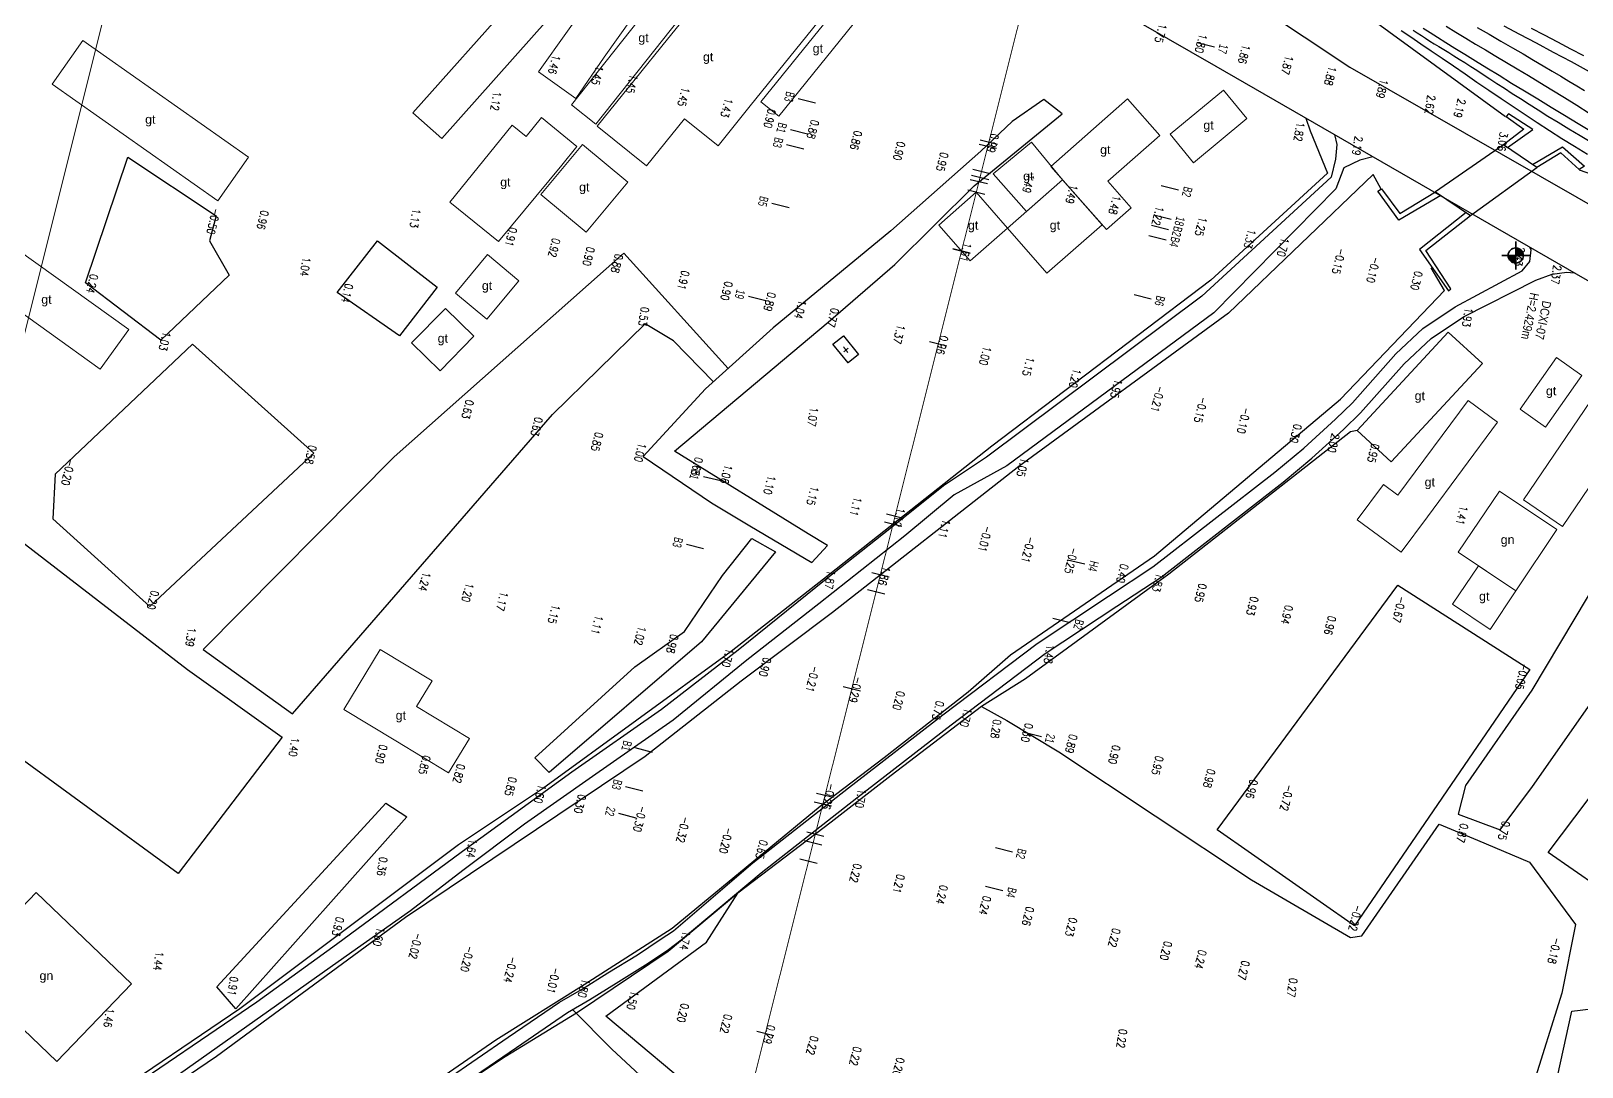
# Model space of a CAD drawing. Header units: metres. Extents: x 583412 to 583840, y 1186334 to 1187497.
# Drawn here: x 583499.8 to 583674.3, y 1186736.7 to 1186853.2 of the extents above; entities that cross this region are included whole.
import ezdxf
from ezdxf.enums import TextEntityAlignment as Align

# ---------------------------------------------------------------- set-up
doc = ezdxf.new("R2010")
doc.units = ezdxf.units.M
doc.header["$MEASUREMENT"] = 0
doc.linetypes.add('DASHDOT2', pattern=[0.5, 0.25, -0.125, 0, -0.125])
doc.layers.get('0').update_dxf_attribs({"lineweight": 35})
doc.layers.get('Defpoints').update_dxf_attribs({"color": 9, "lineweight": 0})
for name, color, linetype in [('$For$Printing$', 7, 'Continuous'), ('cao do binh do', 4, 'Continuous'), ('CAO DO DC', 2, 'Continuous'), ('CaoDoTN', 2, 'Continuous'), ('Docao', 22, 'Continuous'), ('ENTCOC', 6, 'Continuous'), ('KS.leduongdat', 36, 'Continuous'), ('KS.leduongnhua', 4, 'Continuous'), ('KS.raoxay', 2, 'TUONG-KHKS'), ('KS_muong ao', 4, 'TALUYPHAI-KHKS'), ('nhip cau', 180, 'Continuous'), ('TENCOCTUYEN', 1, 'Continuous'), ('TENMOC', 4, 'Continuous'), ('TEXT NHA', 5, 'Continuous'), ('TimtuyenKS', 7, 'Continuous'), ('TimtuyenTK', 7, 'Continuous'), ('XOOOOAOAOA', 2, 'Continuous')]:
    doc.layers.add(name, color=color, linetype=linetype)
doc.layers.add('1.KS.NHA', color=225, linetype='Continuous', lineweight=13)
doc.styles.add('ChuSo', font='vnsimple.shx')
doc.styles.add('dc', font='VHELVCN.TTF')
doc.styles.add('KT3', font='VHARIALN.TTF', dxfattribs={"width": 0.8, "height": 1.5})
doc.styles.get("Standard").update_dxf_attribs({"font": 'arial.ttf'})
doc.linetypes.add('TALUYPHAI-KHKS', pattern='A,5,[130,ltypeshp,S=5,R=0,X=0,Y=-5],10,[130,ltypeshp,S=5,R=0,X=0,Y=-5],10,[130,ltypeshp,S=10,R=0,X=0,Y=-10],5', length=30)
doc.linetypes.add('TALUYTRAI-KHKS', pattern='A,5,[130,ltypeshp,S=5,R=0,X=0,Y=5],10,[130,ltypeshp,S=5,R=0,X=0,Y=5],10,[130,ltypeshp,S=10,R=0,X=0,Y=10],5', length=30)
doc.linetypes.add('TUONG-KHKS', pattern='A,0.25,-0.1,[132,ltypeshp,S=0.1,R=0,X=-0.1,Y=0],-0.1,1', length=1.45)

# ---------------------------------------------------------------- blocks, each defined once
blk = doc.blocks.new('DCII')
h = blk.add_hatch(color=5)
h.paths.add_polyline_path([(286.78, 138.1), (286.78, 136.5, -0.414214), (286.88, 136.4), (288.48, 136.4, 0.414214)])
h.paths.add_polyline_path([(286.88, 136.4, 0.414214), (286.78, 136.5), (286.78, 136.4)], flags=17)
h.paths.add_polyline_path([(286.78, 136.4), (286.68, 136.4, 0.414214), (286.78, 136.3)])
h.paths.add_polyline_path([(286.68, 136.4), (285.08, 136.4, 0.414214), (286.78, 134.7), (286.78, 136.3, -0.414214)])
at = {"color": 5}
for points in [[(289.92, 136.4), (283.64, 136.4)], [(286.78, 139.54), (286.78, 133.26)]]:
    blk.add_lwpolyline(points, dxfattribs=at)
blk.add_circle((286.78, 136.4), 1.7, dxfattribs=at)
at = {"color": 6}
blk.add_circle((286.78, 136.4), 0.1, dxfattribs=at)

msp = doc.modelspace()

# ---------------------------------------------------------------- linework, layer by layer
at = {"layer": '$For$Printing$', "color": 252}
for p, q in [((583653.94, 1186853.3), (583655, 1186852.59)), ((583655, 1186852.59), (583656.12, 1186851.82)), ((583656.39, 1186853.57), (583657.17, 1186853.07)), ((583657.17, 1186853.07), (583658.01, 1186852.54)), ((583662.48, 1186853.65), (583663.82, 1186852.88)), ((583663.82, 1186852.88), (583665.15, 1186852.11)), ((583668.56, 1186853.58), (583670.02, 1186852.81)), ((583670.02, 1186852.81), (583671.5, 1186852.03)), ((583656.12, 1186851.82), (583657.3, 1186851.02)), ((583657.3, 1186851.02), (583658.54, 1186850.18)), ((583658.01, 1186852.54), (583658.94, 1186851.96)), ((583658.94, 1186851.96), (583659.95, 1186851.32)), ((583659.95, 1186851.32), (583661.07, 1186850.63)), ((583665.15, 1186852.11), (583666.43, 1186851.37)), ((583666.43, 1186851.37), (583667.65, 1186850.66)), ((583671.5, 1186852.03), (583672.97, 1186851.25)), ((583672.97, 1186851.25), (583674.42, 1186850.48)), ((583658.54, 1186850.18), (583659.81, 1186849.31)), ((583659.81, 1186849.31), (583661.12, 1186848.41)), ((583661.07, 1186850.63), (583662.28, 1186849.88)), ((583662.28, 1186849.88), (583663.57, 1186849.09)), ((583663.57, 1186849.09), (583664.93, 1186848.26)), ((583667.65, 1186850.66), (583668.81, 1186849.98)), ((583668.81, 1186849.98), (583669.89, 1186849.34)), ((583669.89, 1186849.34), (583670.91, 1186848.74)), ((583661.12, 1186848.41), (583662.45, 1186847.5)), ((583662.45, 1186847.5), (583663.8, 1186846.58)), ((583664.93, 1186848.26), (583666.34, 1186847.39)), ((583666.34, 1186847.39), (583667.8, 1186846.51)), ((583670.91, 1186848.74), (583671.87, 1186848.16)), ((583671.87, 1186848.16), (583672.79, 1186847.6)), ((583672.79, 1186847.6), (583673.68, 1186847.06)), ((583663.8, 1186846.58), (583665.16, 1186845.66)), ((583665.16, 1186845.66), (583666.52, 1186844.75)), ((583667.8, 1186846.51), (583669.28, 1186845.6)), ((583673.68, 1186847.06), (583674.54, 1186846.54)), ((583666.52, 1186844.75), (583667.88, 1186843.84)), ((583669.28, 1186845.6), (583670.79, 1186844.68)), ((583670.79, 1186844.68), (583672.31, 1186843.76)), ((583667.88, 1186843.84), (583669.23, 1186842.94)), ((583669.23, 1186842.94), (583670.6, 1186842.05)), ((583672.31, 1186843.76), (583673.82, 1186842.84)), ((583673.82, 1186842.84), (583675.33, 1186841.93)), ((583670.6, 1186842.05), (583671.99, 1186841.16)), ((583671.99, 1186841.16), (583673.41, 1186840.27)), ((583673.41, 1186840.27), (583674.87, 1186839.38))]:
    msp.add_line(p, q, dxfattribs=at)
at = {"layer": '$For$Printing$', "color": 40}
for p, q in [((583655.29, 1186853.34), (583655.74, 1186853.03)), ((583655.74, 1186853.03), (583656.2, 1186852.73)), ((583656.2, 1186852.73), (583656.67, 1186852.43)), ((583659, 1186853.78), (583660.09, 1186853.11)), ((583660.09, 1186853.11), (583661.19, 1186852.44)), ((583667.28, 1186852.85), (583665.51, 1186853.79)), ((583669.13, 1186851.87), (583667.28, 1186852.85)), ((583656.67, 1186852.43), (583657.15, 1186852.12)), ((583657.15, 1186852.12), (583657.65, 1186851.81)), ((583657.65, 1186851.81), (583658.17, 1186851.5)), ((583658.17, 1186851.5), (583658.71, 1186851.17)), ((583658.71, 1186851.17), (583659.27, 1186850.82)), ((583661.19, 1186852.44), (583662.3, 1186851.78)), ((583662.3, 1186851.78), (583663.42, 1186851.11)), ((583663.42, 1186851.11), (583664.58, 1186850.42)), ((583671.07, 1186850.84), (583669.13, 1186851.87)), ((583673.07, 1186849.77), (583671.07, 1186850.84)), ((583659.27, 1186850.82), (583659.86, 1186850.47)), ((583659.86, 1186850.47), (583660.46, 1186850.09)), ((583660.46, 1186850.09), (583661.09, 1186849.69)), ((583661.09, 1186849.69), (583661.75, 1186849.27)), ((583661.75, 1186849.27), (583662.43, 1186848.83)), ((583664.58, 1186850.42), (583665.76, 1186849.72)), ((583665.76, 1186849.72), (583666.98, 1186849)), ((583675.11, 1186848.66), (583673.07, 1186849.77)), ((583662.43, 1186848.83), (583663.15, 1186848.36)), ((583663.15, 1186848.36), (583663.9, 1186847.87)), ((583663.9, 1186847.87), (583664.69, 1186847.35)), ((583664.69, 1186847.35), (583665.53, 1186846.8)), ((583666.98, 1186849), (583668.24, 1186848.25)), ((583668.24, 1186848.25), (583669.54, 1186847.46)), ((583669.54, 1186847.46), (583670.89, 1186846.63)), ((583665.53, 1186846.8), (583666.41, 1186846.23)), ((583666.41, 1186846.23), (583667.33, 1186845.64)), ((583667.33, 1186845.64), (583668.31, 1186845.01)), ((583670.89, 1186846.63), (583672.28, 1186845.77)), ((583672.28, 1186845.77), (583673.67, 1186844.89)), ((583668.31, 1186845.01), (583669.35, 1186844.36)), ((583669.35, 1186844.36), (583670.44, 1186843.68)), ((583673.67, 1186844.89), (583675.07, 1186844.01)), ((583670.44, 1186843.68), (583671.58, 1186842.98)), ((583671.58, 1186842.98), (583672.79, 1186842.24)), ((583672.79, 1186842.24), (583674.05, 1186841.48)), ((583674.05, 1186841.48), (583675.38, 1186840.69))]:
    msp.add_line(p, q, dxfattribs=at)
at = {"layer": '1.KS.NHA', "color": 225, "linetype": 'Continuous'}
for p, q in [((583563.53, 1186867.42), (583542.75, 1186844.04)), ((583568.96, 1186865.66), (583560.14, 1186853.22)), ((583546.01, 1186841.15), (583566.79, 1186864.53)), ((583574.03, 1186861.91), (583560.59, 1186844.95)), ((583564.27, 1186850.29), (583573.09, 1186862.73)), ((583571.39, 1186852.33), (583579.68, 1186862.57)), ((583563.34, 1186842.76), (583576.78, 1186859.73)), ((583592.7, 1186858.64), (583581.9, 1186845.28)), ((583583.91, 1186843.66), (583594.7, 1186857.02)), ((583588.98, 1186855.06), (583580.7, 1186844.81)), ((583556.89, 1186848.65), (583560.14, 1186853.22)), ((583567.77, 1186847.84), (583571.39, 1186852.33)), ((583564.27, 1186850.29), (583561.09, 1186845.66)), ((583561.09, 1186845.66), (583556.89, 1186848.65)), ((583563.48, 1186842.54), (583567.77, 1186847.84)), ((583623.14, 1186845.63), (583614.5, 1186838.01)), ((583626.78, 1186841.5), (583623.14, 1186845.63)), ((583633.92, 1186846.6), (583627.92, 1186841.62)), ((583636.58, 1186843.4), (583633.92, 1186846.6)), ((583542.75, 1186844.04), (583546.01, 1186841.15)), ((583560.59, 1186844.95), (583563.34, 1186842.76)), ((583580.7, 1186844.81), (583577.07, 1186840.32)), ((583581.9, 1186845.28), (583583.91, 1186843.66)), ((583553.92, 1186842.65), (583546.9, 1186833.99)), ((583555.48, 1186841.39), (583553.92, 1186842.65)), ((583555.48, 1186841.39), (583557.21, 1186843.52)), ((583557.21, 1186843.52), (583561.18, 1186840.24)), ((583569.02, 1186838.06), (583563.48, 1186842.54)), ((583573.31, 1186843.36), (583569.02, 1186838.06)), ((583577.07, 1186840.32), (583573.31, 1186843.36)), ((583630.57, 1186838.42), (583636.58, 1186843.4)), ((583555.48, 1186841.39), (583555.48, 1186841.39)), ((583561.81, 1186840.48), (583557.14, 1186834.83)), ((583566.92, 1186836.25), (583561.81, 1186840.48)), ((583612.33, 1186840.74), (583608.02, 1186837.19)), ((583615.82, 1186836.51), (583612.33, 1186840.74)), ((583620.92, 1186836.33), (583626.78, 1186841.5)), ((583627.92, 1186841.62), (583630.57, 1186838.42)), ((583561.18, 1186840.24), (583559.49, 1186838.14)), ((583552.38, 1186829.55), (583559.49, 1186838.13)), ((583608.02, 1186837.19), (583611.77, 1186832.94)), ((583614.5, 1186838.01), (583618.14, 1186833.88)), ((583562.25, 1186830.61), (583566.92, 1186836.25)), ((583609.64, 1186831.07), (583615.82, 1186836.51)), ((583611.77, 1186832.94), (583615.82, 1186836.51)), ((583615.82, 1186836.51), (583620.29, 1186831.43)), ((583620.92, 1186836.33), (583623.55, 1186833.34)), ((583546.9, 1186833.99), (583552.38, 1186829.55)), ((583557.14, 1186834.83), (583562.25, 1186830.61)), ((583606.12, 1186835.1), (583601.9, 1186831.41)), ((583609.64, 1186831.07), (583606.12, 1186835.1)), ((583620.77, 1186830.89), (583618.14, 1186833.88)), ((583623.55, 1186833.34), (583620.77, 1186830.89)), ((583601.9, 1186831.41), (583605.43, 1186827.38)), ((583605.43, 1186827.38), (583609.64, 1186831.07)), ((583614.08, 1186826), (583609.64, 1186831.07)), ((583620.29, 1186831.43), (583614.08, 1186826)), ((583551.13, 1186828.08), (583547.53, 1186823.75)), ((583554.65, 1186825.15), (583551.13, 1186828.08)), ((583551.05, 1186820.82), (583554.65, 1186825.15)), ((583547.53, 1186823.75), (583551.05, 1186820.82)), ((583542.6, 1186818.14), (583546.41, 1186822.03)), ((583546.41, 1186822.03), (583549.61, 1186818.9)), ((583545.8, 1186815.01), (583542.6, 1186818.14)), ((583549.61, 1186818.9), (583545.8, 1186815.01)), ((583590, 1186818.01, 1.6), (583591.17, 1186818.95, 1.6)), ((583591.7, 1186815.89, 1.6), (583590, 1186818.01, 1.6)), ((583591.17, 1186818.95, 1.6), (583592.87, 1186816.83, 1.6)), ((583591.17, 1186817.72), (583591.69, 1186817.05)), ((583659.22, 1186819.36), (583648.98, 1186808.3)), ((583663.06, 1186815.81), (583659.22, 1186819.36)), ((583591.7, 1186817.54), (583591.22, 1186817.16)), ((583592.87, 1186816.83, 1.6), (583591.7, 1186815.89, 1.6)), ((583671.41, 1186816.51), (583667.31, 1186810.7)), ((583678.24, 1186816.07), (583667.68, 1186800.47)), ((583674.26, 1186814.49), (583671.41, 1186816.51)), ((583652.81, 1186804.75), (583663.06, 1186815.81)), ((583670.17, 1186808.68), (583674.26, 1186814.49)), ((583672.06, 1186797.5), (583682.63, 1186813.1)), ((583661.45, 1186811.67), (583653.55, 1186801.03)), ((583664.77, 1186809.21), (583661.45, 1186811.67)), ((583656.88, 1186798.56), (583664.77, 1186809.21)), ((583667.31, 1186810.7), (583670.17, 1186808.68)), ((583648.98, 1186808.3), (583652.81, 1186804.75)), ((583651.93, 1186802.23), (583648.97, 1186798.24)), ((583653.55, 1186801.03), (583651.93, 1186802.23)), ((583664.97, 1186801.48), (583660.35, 1186794.58)), ((583671.45, 1186797.13), (583664.97, 1186801.48)), ((583667.68, 1186800.47), (583672.06, 1186797.5)), ((583653.92, 1186794.58), (583656.88, 1186798.56)), ((583648.97, 1186798.24), (583653.92, 1186794.58)), ((583666.83, 1186790.24), (583671.45, 1186797.13)), ((583660.35, 1186794.58), (583666.83, 1186790.24)), ((583659.71, 1186788.74), (583662.61, 1186793.07)), ((583662.61, 1186793.07), (583666.83, 1186790.24)), ((583666.83, 1186790.24), (583663.93, 1186785.91)), ((583663.93, 1186785.91), (583659.71, 1186788.74)), ((583539.08, 1186783.65), (583534.99, 1186776.9)), ((583544.9, 1186780.11), (583539.08, 1186783.65)), ((583543.16, 1186777.24), (583544.9, 1186780.11)), ((583534.99, 1186776.9), (583540.81, 1186773.36)), ((583549.11, 1186773.62), (583543.16, 1186777.24)), ((583540.81, 1186773.36), (583546.76, 1186769.75)), ((583546.76, 1186769.75), (583549.11, 1186773.62)), ((583500.36, 1186756.31), (583491.96, 1186747.57)), ((583511.08, 1186746.01), (583500.36, 1186756.31)), ((583491.96, 1186747.57), (583502.68, 1186737.27)), ((583502.68, 1186737.27), (583511.08, 1186746.01))]:
    msp.add_line(p, q, dxfattribs=at)
at = {"layer": '1.KS.NHA', "linetype": 'Continuous'}
for p, q in [((583502.17, 1186847.28), (583505.63, 1186852.18)), ((583505.63, 1186852.18), (583524.25, 1186839.03)), ((583520.79, 1186834.14), (583502.17, 1186847.28)), ((583524.25, 1186839.03), (583520.79, 1186834.14)), ((583495.47, 1186830.63), (583510.78, 1186819.64)), ((583507.57, 1186815.18), (583492.26, 1186826.17)), ((583510.78, 1186819.64), (583507.57, 1186815.18))]:
    msp.add_line(p, q, dxfattribs=at)
at = {"layer": 'cao do binh do', "color": 44, "elevation": 1.6}
msp.add_lwpolyline([(583591.17, 1186818.95), (583592.87, 1186816.83), (583591.7, 1186815.89), (583590, 1186818.01)], close=True, dxfattribs=at)
at = {"layer": 'Defpoints', "color": 6}
msp.add_line((583412.26, 1186473.01), (583669.06, 1187497.35), dxfattribs=at)
at = {"layer": 'ENTCOC'}
for p, q in [((583608.39, 1186840.01), (583606.45, 1186840.49)), ((583608.39, 1186840.01), (583606.45, 1186840.49)), ((583608.51, 1186840.49), (583606.57, 1186840.98)), ((583608.51, 1186840.49), (583606.57, 1186840.98)), ((583607.52, 1186836.51), (583605.58, 1186837)), ((583607.52, 1186836.51), (583605.58, 1186837)), ((583607.68, 1186837.17), (583605.74, 1186837.66)), ((583607.68, 1186837.17), (583605.74, 1186837.66)), ((583607.1, 1186834.85), (583605.16, 1186835.34)), ((583607.1, 1186834.85), (583605.16, 1186835.34)), ((583607.1, 1186834.84), (583605.16, 1186835.33)), ((583607.1, 1186834.84), (583605.16, 1186835.33)), ((583607.39, 1186836.03), (583605.45, 1186836.51)), ((583607.39, 1186836.03), (583605.45, 1186836.51)), ((583605.44, 1186828.23), (583603.5, 1186828.72)), ((583605.44, 1186828.23), (583603.5, 1186828.72)), ((583605.44, 1186828.22), (583603.5, 1186828.71)), ((583605.44, 1186828.22), (583603.5, 1186828.71)), ((583602.82, 1186817.77), (583600.88, 1186818.26)), ((583602.82, 1186817.77), (583600.88, 1186818.26)), ((583597.95, 1186798.37), (583596.01, 1186798.86)), ((583597.95, 1186798.37), (583596.01, 1186798.86)), ((583597.74, 1186797.5), (583595.8, 1186797.99)), ((583597.74, 1186797.5), (583595.8, 1186797.99)), ((583596.31, 1186791.8), (583594.37, 1186792.28)), ((583596.31, 1186791.8), (583594.37, 1186792.28)), ((583595.82, 1186789.86), (583593.88, 1186790.34)), ((583595.82, 1186789.86), (583593.88, 1186790.34)), ((583593.09, 1186778.97), (583591.15, 1186779.46)), ((583593.09, 1186778.97), (583591.15, 1186779.46)), ((583590.08, 1186766.97), (583588.14, 1186767.45)), ((583590.08, 1186766.97), (583588.14, 1186767.45)), ((583589.84, 1186766), (583587.9, 1186766.48)), ((583589.84, 1186766), (583587.9, 1186766.48)), ((583588.74, 1186761.63), (583586.8, 1186762.12)), ((583588.74, 1186761.63), (583586.8, 1186762.12)), ((583588.99, 1186762.6), (583587.05, 1186763.09)), ((583588.99, 1186762.6), (583587.05, 1186763.09)), ((583588.23, 1186759.57), (583586.29, 1186760.06)), ((583588.23, 1186759.57), (583586.29, 1186760.06)), ((583583.36, 1186740.17), (583581.42, 1186740.66)), ((583583.36, 1186740.17), (583581.42, 1186740.66))]:
    msp.add_line(p, q, dxfattribs=at)
at = {"layer": 'KS.leduongdat'}
for p, q in [((583646.42, 1186841.61, 2.12), (583646.69, 1186840.49, 2.12)), ((583646.69, 1186840.49, 2.12), (583646.52, 1186838.84, 2.12)), ((583646.52, 1186838.84, 2.12), (583646.03, 1186836.79, 2.12)), ((583649.29, 1186838.72, 2.29), (583647.46, 1186837.86, 2.29)), ((583650.73, 1186839.08, 2.29), (583649.29, 1186838.72, 2.29)), ((583647.46, 1186837.86, 2.29), (583646.58, 1186835.49, 2.29)), ((583646.03, 1186836.79, 2.12), (583631.51, 1186823.39, 2.12)), ((583646.58, 1186835.49, 2.29), (583632.84, 1186821.54, 2.29)), ((583668.56, 1186828.63, -0.01), (583668.39, 1186828.9, -0.01)), ((583668.4, 1186827.3, -0.01), (583668.56, 1186828.63, -0.01)), ((583667.55, 1186826.27, -0.01), (583668.4, 1186827.3, -0.01)), ((583660.01, 1186822.22, -0.01), (583667.55, 1186826.27, -0.01)), ((583660.94, 1186821.08), (583669.07, 1186825.19)), ((583669.07, 1186825.19), (583670.91, 1186825.89)), ((583670.91, 1186825.89), (583672.56, 1186826.12)), ((583672.56, 1186826.12), (583673.4, 1186826.03)), ((583631.51, 1186823.39, 2.12), (583607.29, 1186805.29, 2.12)), ((583632.84, 1186821.54, 2.29), (583609.58, 1186804.33, 2.29)), ((583656.37, 1186819.77, -0.01), (583660.01, 1186822.22, -0.01)), ((583653.34, 1186816.92, -0.01), (583656.37, 1186819.77, -0.01)), ((583657.3, 1186818.63), (583660.94, 1186821.08)), ((583654.26, 1186815.78), (583657.3, 1186818.63)), ((583648.43, 1186811.42, -0.01), (583653.34, 1186816.92, -0.01)), ((583649.35, 1186810.28), (583654.26, 1186815.78)), ((583646.52, 1186809.55, -0.01), (583648.43, 1186811.42, -0.01)), ((583642.97, 1186806.29, -0.01), (583646.52, 1186809.55, -0.01)), ((583647.44, 1186808.42), (583649.35, 1186810.28)), ((583643.89, 1186805.16), (583647.44, 1186808.42)), ((583639.71, 1186803.59, -0.01), (583642.97, 1186806.29, -0.01)), ((583607.29, 1186805.29, 2.12), (583602.45, 1186802.05, 2.12)), ((583609.58, 1186804.33, 2.29), (583603.64, 1186801.06, 2.29)), ((583640.64, 1186802.46), (583643.89, 1186805.16)), ((583602.45, 1186802.05, 2.12), (583596.41, 1186797.23, 2.12)), ((583625.99, 1186792.94, -0.01), (583639.71, 1186803.59, -0.01)), ((583626.91, 1186791.8), (583640.64, 1186802.46)), ((583603.64, 1186801.06, 2.29), (583598.07, 1186796.42, 2.29)), ((583596.41, 1186797.23, 2.12), (583589.22, 1186791.57, 2.12)), ((583598.07, 1186796.42, 2.29), (583588.41, 1186788.8, 2.29)), ((583589.22, 1186791.57, 2.12), (583579.33, 1186783.58, 2.12)), ((583621.01, 1186789.65, -0.01), (583625.99, 1186792.94, -0.01)), ((583621.93, 1186788.52), (583626.91, 1186791.8)), ((583588.41, 1186788.8, 2.29), (583580.3, 1186782.45, 2.29)), ((583612.96, 1186784.33, -0.01), (583621.01, 1186789.65, -0.01)), ((583613.88, 1186783.19), (583621.93, 1186788.52)), ((583579.33, 1186783.58, 2.12), (583570.71, 1186776.89, 2.12)), ((583602.38, 1186776.3, -0.01), (583612.96, 1186784.33, -0.01)), ((583603.3, 1186775.17), (583613.88, 1186783.19)), ((583580.3, 1186782.45, 2.29), (583572.02, 1186775.7, 2.29)), ((583570.71, 1186776.89, 2.12), (583560.64, 1186769.84, 2.12)), ((583591.75, 1186768.08, -0.01), (583602.38, 1186776.3, -0.01)), ((583572.02, 1186775.7, 2.29), (583562.97, 1186769.35, 2.29)), ((583592.67, 1186766.94), (583603.3, 1186775.17)), ((583560.64, 1186769.84, 2.12), (583548.9, 1186761.32, 2.12)), ((583562.97, 1186769.35, 2.29), (583555.3, 1186764, 2.29)), ((583581, 1186759.63, -0.01), (583591.75, 1186768.08, -0.01)), ((583581.92, 1186758.5), (583592.67, 1186766.94)), ((583555.3, 1186764, 2.29), (583548.38, 1186758.76, 2.29)), ((583548.9, 1186761.32, 2.12), (583534.14, 1186750.46, 2.12)), ((583548.38, 1186758.76, 2.29), (583542.46, 1186754.24, 2.29)), ((583572.08, 1186751.98, -0.01), (583581, 1186759.63, -0.01)), ((583572.92, 1186750.98), (583581.92, 1186758.5)), ((583542.46, 1186754.24, 2.29), (583535.89, 1186749.59, 2.29)), ((583570.57, 1186751.01, -0.01), (583572.08, 1186751.98, -0.01)), ((583534.14, 1186750.46, 2.12), (583525.19, 1186743.96, 2.12)), ((583568, 1186749.29, -0.01), (583570.57, 1186751.01, -0.01)), ((583568.93, 1186748.15), (583571.49, 1186749.87)), ((583571.49, 1186749.87), (583572.92, 1186750.98)), ((583535.89, 1186749.59, 2.29), (583511.8, 1186732.55, 2.29)), ((583564.69, 1186747.25, -0.01), (583568, 1186749.29, -0.01)), ((583565.61, 1186746.11), (583568.93, 1186748.15)), ((583561.72, 1186745.39, -0.01), (583564.69, 1186747.25, -0.01)), ((583559.23, 1186743.94, -0.01), (583561.72, 1186745.39, -0.01)), ((583562.64, 1186744.25), (583565.61, 1186746.11)), ((583525.19, 1186743.96, 2.12), (583498.91, 1186726.08, 2.12)), ((583553.48, 1186740, -0.01), (583559.23, 1186743.94, -0.01)), ((583554.4, 1186738.87), (583560.15, 1186742.8)), ((583560.15, 1186742.8), (583562.64, 1186744.25)), ((583546.49, 1186735.23, -0.01), (583553.48, 1186740, -0.01)), ((583547.41, 1186734.09), (583554.4, 1186738.87))]:
    msp.add_line(p, q, dxfattribs=at)
at = {"layer": 'KS.leduongnhua', "color": 2}
for p, q in [((583633.12, 1186849.25, 1.68), (583615.94, 1186859.13, 1.68)), ((583637.88, 1186855.99, 1.77), (583648.15, 1186849.19, 1.77)), ((583702.71, 1186809.13, 1.68), (583633.12, 1186849.25, 1.68)), ((583648.15, 1186849.19, 1.77), (583704.64, 1186816.8, 1.77))]:
    msp.add_line(p, q, dxfattribs=at)
at = {"layer": 'KS.raoxay', "color": 0, "ltscale": 2}
for p, q in [((583670.47, 1186760.78, 0.86), (583700.71, 1186801.13, 0.86)), ((583676.07, 1186756.88, 0.86), (583670.47, 1186760.78, 0.86))]:
    msp.add_line(p, q, dxfattribs=at)
at = {"layer": 'KS_muong ao', "color": 125, "linetype": 'TALUYTRAI-KHKS', "ltscale": 0.03}
for p, q in [((583639.55, 1186862.66, 1.33), (583665.65, 1186843.64, 1.33)), ((583605.88, 1186835.81, 1.1), (583615.77, 1186843.91, 1.1)), ((583613.73, 1186845.54, 1.1), (583610.16, 1186843.05, 1.1)), ((583615.77, 1186843.91, 1.1), (583613.73, 1186845.54, 1.1)), ((583610.16, 1186843.05, 1.1), (583606.62, 1186839.73, 1.1)), ((583606.62, 1186839.73, 1.1), (583596.5, 1186830.76, 1.1)), ((583650.78, 1186837.09, 2.3), (583634.49, 1186821.51, 2.3)), ((583651.68, 1186835.45, 2.3), (583650.78, 1186837.09, 2.3)), ((583673.96, 1186837.63, 1.33), (583675.44, 1186837.08, 1.33)), ((583596.97, 1186826.98, 1.1), (583605.88, 1186835.81, 1.1)), ((583596.5, 1186830.76, 1.1), (583583.28, 1186819.86, 1.1)), ((583566.47, 1186828.26, 0.96), (583540.65, 1186805.33, 0.96)), ((583589.47, 1186820.47, 1.1), (583596.97, 1186826.98, 1.1)), ((583658.81, 1186824.06, 1.37), (583657.29, 1186826.59, 1.37)), ((583647.08, 1186811.83, 1.37), (583658.81, 1186824.06, 1.37)), ((583634.49, 1186821.51, 2.3), (583610.9, 1186804.25, 2.3)), ((583558.47, 1186810.08, 0.96), (583568.89, 1186820.28, 0.96)), ((583572.16, 1186805.97, 1.1), (583589.47, 1186820.47, 1.1)), ((583583.28, 1186819.86, 1.1), (583575.68, 1186812.97, 1.1)), ((583517.96, 1186818.02, 0.96), (583502.52, 1186803.38, 0.96)), ((583531.62, 1186805.72, 0.96), (583517.96, 1186818.02, 0.96)), ((583690.66, 1186816.07, 1.68), (583668.62, 1186779.07, 1.68)), ((583575.68, 1186812.97, 1.1), (583568.66, 1186805.38, 1.1)), ((583626.17, 1186794.19, 1.37), (583647.08, 1186811.83, 1.37)), ((583529.19, 1186776.39, 0.96), (583558.47, 1186810.08, 0.96)), ((583648.21, 1186808.14, 1.68), (583627.79, 1186792.11, 1.68)), ((583648.98, 1186808.3, 1.68), (583648.21, 1186808.14, 1.68)), ((583513.17, 1186788.47, 0.96), (583531.62, 1186805.72, 0.96)), ((583587.2, 1186796.66, 1.1), (583572.16, 1186805.97, 1.1)), ((583540.65, 1186805.33, 0.96), (583519.14, 1186783.63, 0.96)), ((583568.66, 1186805.38, 1.1), (583576.32, 1186800.16, 1.1)), ((583610.9, 1186804.25, 2.3), (583589.95, 1186787.82, 2.3)), ((583502.52, 1186803.38, 0.96), (583502.26, 1186798.36, 0.96)), ((583576.32, 1186800.16, 1.1), (583580.64, 1186797.56, 1.1)), ((583502.26, 1186798.36, 0.96), (583513.17, 1186788.47, 0.96)), ((583580.64, 1186797.56, 1.1), (583587.63, 1186793.42, 1.1)), ((583589.38, 1186795.33, 1.1), (583587.2, 1186796.66, 1.1)), ((583587.63, 1186793.42, 1.1), (583589.38, 1186795.33, 1.1)), ((583609.96, 1186783.04, 1.37), (583626.17, 1186794.19, 1.37)), ((583627.79, 1186792.11, 1.68), (583611.66, 1186780.34, 1.68)), ((583589.95, 1186787.82, 2.3), (583579.68, 1186780.07, 2.3)), ((583519.14, 1186783.63, 0.96), (583529.19, 1186776.39, 0.96)), ((583605.21, 1186778.89, 1.37), (583609.96, 1186783.04, 1.37)), ((583668.7, 1186768.21, 1.68), (583678.69, 1186782.54, 1.68)), ((583579.68, 1186780.07, 2.3), (583568.87, 1186771.6, 2.3)), ((583611.66, 1186780.34, 1.68), (583606.73, 1186777.24, 1.68)), ((583595.77, 1186771.49, 1.37), (583605.21, 1186778.89, 1.37)), ((583668.62, 1186779.07, 1.68), (583661.16, 1186768.34, 1.68)), ((583606.73, 1186777.24, 1.68), (583596.56, 1186769.48, 1.68)), ((583568.87, 1186771.6, 2.3), (583541.92, 1186753.47, 2.3)), ((583588.58, 1186766.02, 1.37), (583595.77, 1186771.49, 1.37)), ((583596.56, 1186769.48, 1.68), (583589.79, 1186764.21, 1.68)), ((583661.16, 1186768.34, 1.68), (583660.32, 1186765.1, 1.68)), ((583665.05, 1186763.36, 1.68), (583668.7, 1186768.21, 1.68)), ((583571.9, 1186752.27, 1.37), (583588.58, 1186766.02, 1.37)), ((583589.79, 1186764.21, 1.68), (583579.29, 1186756.21, 1.68)), ((583660.32, 1186765.1, 1.68), (583665.05, 1186763.36, 1.68)), ((583579.29, 1186756.21, 1.68), (583571.48, 1186749.66, 1.68)), ((583541.92, 1186753.47, 2.3), (583520.67, 1186737.84, 2.3)), ((583562, 1186745.93, 1.37), (583571.9, 1186752.27, 1.37)), ((583571.48, 1186749.66, 1.68), (583561.14, 1186742.7, 1.68)), ((583552.07, 1186739.7, 1.37), (583562, 1186745.93, 1.37)), ((583561.14, 1186742.7, 1.68), (583553.11, 1186737.82, 1.68)), ((583537.29, 1186729.55, 1.37), (583552.07, 1186739.7, 1.37)), ((583520.67, 1186737.84, 2.3), (583470.08, 1186703.63, 2.3)), ((583553.11, 1186737.82, 1.68), (583540.54, 1186729.43, 1.68))]:
    msp.add_line(p, q, dxfattribs=at)
at = {"layer": 'KS_muong ao', "color": 125, "linetype": 'TALUYPHAI-KHKS', "ltscale": 0.03}
for p, q in [((583643.2, 1186843.44, 1.68), (583643.67, 1186842.02, 1.68)), ((583643.67, 1186842.02, 1.68), (583645.62, 1186837.25, 1.68)), ((583505.9, 1186824.92, 1.1), (583510.67, 1186839.04, 1.1)), ((583510.67, 1186839.04, 1.1), (583520.6, 1186832.46, 1.1)), ((583645.62, 1186837.25, 1.68), (583632.52, 1186825.2, 1.68)), ((583520.6, 1186832.46, 1.1), (583519.86, 1186829.64, 1.1)), ((583519.86, 1186829.64, 1.1), (583522.07, 1186825.78, 1.1)), ((583534.23, 1186823.8, 1.04), (583538.77, 1186829.62, 1.04)), ((583538.77, 1186829.62, 1.04), (583545.48, 1186824.43, 1.04)), ((583566.47, 1186828.26, 0.96), (583578.23, 1186815.28, 0.96)), ((583514.4, 1186818.45, 1.1), (583505.9, 1186824.92, 1.1)), ((583522.07, 1186825.78, 1.1), (583514.4, 1186818.45, 1.1)), ((583632.52, 1186825.2, 1.68), (583607.88, 1186806.52, 1.68)), ((583541.23, 1186818.94, 1.04), (583534.23, 1186823.8, 1.04)), ((583545.48, 1186824.43, 1.04), (583541.23, 1186818.94, 1.04)), ((583572.08, 1186818.38, 1.09), (583568.89, 1186820.28, 1.09)), ((583576.56, 1186813.77, 1.09), (583572.08, 1186818.38, 1.09)), ((583607.88, 1186806.52, 1.68), (583588.92, 1186791.54, 1.68)), ((583496.53, 1186797.47), (583517.39, 1186781.4)), ((583577.58, 1186791.96, 1.12), (583580.88, 1186796.14, 1.12)), ((583580.88, 1186796.14, 1.12), (583583.52, 1186794.64, 1.12)), ((583583.52, 1186794.64, 1.12), (583575.2, 1186784.51, 1.12)), ((583573.29, 1186785.67, 1.12), (583577.58, 1186791.96, 1.12)), ((583588.92, 1186791.54, 1.68), (583578.54, 1186783.41, 1.68)), ((583633.22, 1186763.35, 0.93), (583653.55, 1186790.9, 0.93)), ((583653.55, 1186790.9, 0.93), (583668.4, 1186781.38, 0.93)), ((583567.73, 1186781.69, 1.12), (583573.29, 1186785.67, 1.12)), ((583578.54, 1186783.41, 1.68), (583557.34, 1186767.98, 1.68)), ((583575.2, 1186784.51, 1.12), (583558.07, 1186769.81, 1.12)), ((583516.33, 1186758.44), (583483.89, 1186782.11)), ((583517.39, 1186781.4), (583528.04, 1186773.78)), ((583556.45, 1186771.45, 1.12), (583567.73, 1186781.69, 1.12)), ((583668.4, 1186781.38, 0.93), (583648.66, 1186752.54, 0.93)), ((583606.73, 1186777.24, 1.41), (583609.57, 1186775.65, 1.41)), ((583609.57, 1186775.65, 1.41), (583615.43, 1186772.13, 1.41)), ((583528.04, 1186773.78), (583516.33, 1186758.44)), ((583558.07, 1186769.81, 1.12), (583556.45, 1186771.45, 1.12)), ((583615.43, 1186772.13, 1.41), (583637.1, 1186757.73, 1.41)), ((583557.34, 1186767.98, 1.68), (583547.88, 1186761.65, 1.68)), ((583536.86, 1186763.25, 1.28), (583539.7, 1186766.36, 1.28)), ((583539.7, 1186766.36, 1.28), (583542.05, 1186764.82, 1.28)), ((583542.05, 1186764.82, 1.28), (583522.83, 1186743.21, 1.28)), ((583649.5, 1186751.43, 1.41), (583658.18, 1186764, 1.41)), ((583658.18, 1186764, 1.41), (583662.52, 1186762.19, 1.41)), ((583520.7, 1186745.68, 1.28), (583536.86, 1186763.25, 1.28)), ((583648.66, 1186752.54, 0.93), (583633.22, 1186763.35, 0.93)), ((583662.52, 1186762.19, 1.41), (583668.37, 1186759.72, 1.41)), ((583547.88, 1186761.65, 1.68), (583523.27, 1186743.22, 1.68)), ((583668.37, 1186759.72, 1.41), (583673.53, 1186752.69, 1.41)), ((583637.1, 1186757.73, 1.41), (583648.23, 1186751.23, 1.41)), ((583575.76, 1186750.7, 0.67), (583579.29, 1186756.21, 0.67)), ((583648.23, 1186751.23, 1.41), (583649.5, 1186751.43, 1.41)), ((583673.53, 1186752.69, 1.41), (583671.98, 1186744.95, 1.41)), ((583564.45, 1186742.37, 0.67), (583575.76, 1186750.7, 0.67)), ((583522.83, 1186743.21, 1.28), (583520.7, 1186745.68, 1.28)), ((583671.98, 1186744.95, 1.41), (583668.67, 1186734.31, 1.41)), ((583523.27, 1186743.22, 1.68), (583471.13, 1186707.86, 1.68)), ((583560.72, 1186743.13, 1.68), (583565.11, 1186738.65, 1.68)), ((583669.58, 1186726.8, 1.06), (583673.12, 1186742.94, 1.06)), ((583673.12, 1186742.94, 1.06), (583675.3, 1186743.19, 1.06)), ((583579.17, 1186730.07, 0.67), (583564.45, 1186742.37, 0.67)), ((583565.11, 1186738.65, 1.68), (583568.79, 1186735.25, 1.68))]:
    msp.add_line(p, q, dxfattribs=at)
at = {"layer": 'nhip cau', "color": 0}
for p, q in [((583666.01, 1186843.93, 2.45), (583665.72, 1186843.64, 2.45)), ((583668.72, 1186842.18, 2.45), (583666.01, 1186843.93, 2.45)), ((583667.73, 1186842.2, 2.45), (583665.42, 1186840.45, 2.45)), ((583665.72, 1186843.64, 2.45), (583667.73, 1186842.2, 2.45)), ((583665.88, 1186840.14, 2.45), (583668.72, 1186842.18, 2.45)), ((583665.42, 1186840.45, 2.45), (583657.8, 1186835.13, 2.45)), ((583669.2, 1186837.87, 2.45), (583665.42, 1186840.45, 2.45)), ((583665.42, 1186840.45, 2.45), (583665.88, 1186840.14, 2.45)), ((583668.71, 1186838.21, 2.45), (583672.08, 1186840.21, 2.45)), ((583671.9, 1186839.52, 2.45), (583669.2, 1186837.87, 2.45)), ((583673.96, 1186837.65, 2.45), (583671.9, 1186839.52, 2.45)), ((583672.08, 1186840.21, 2.45), (583674.54, 1186838.03, 2.45)), ((583661.72, 1186832.5, 2.45), (583669.2, 1186837.87, 2.45)), ((583674.54, 1186838.03, 2.45), (583673.96, 1186837.65, 2.45)), ((583651.28, 1186835.21, 2.45), (583651.71, 1186835.47, 2.45)), ((583653.67, 1186831.97, 2.45), (583651.28, 1186835.21, 2.45)), ((583651.71, 1186835.47, 2.45), (583653.78, 1186832.7, 2.45)), ((583658.37, 1186834.75, 2.45), (583653.67, 1186831.97, 2.45)), ((583653.78, 1186832.7, 2.45), (583657.8, 1186835.13, 2.45)), ((583657.8, 1186835.13, 2.45), (583657.8, 1186835.13, 2.45)), ((583657.8, 1186835.13, 2.45), (583661.72, 1186832.5, 2.45)), ((583657.8, 1186835.13, 2.45), (583658.37, 1186834.75, 2.45)), ((583661.22, 1186832.83, 2.45), (583656, 1186828.65, 2.45)), ((583656.7, 1186828.55, 2.45), (583661.72, 1186832.5, 2.45)), ((583656, 1186828.65, 2.45), (583659.26, 1186824.01, 2.45)), ((583659.51, 1186824.24, 2.45), (583656.7, 1186828.55, 2.45)), ((583659.26, 1186824.01, 2.45), (583659.51, 1186824.24, 2.45))]:
    msp.add_line(p, q, dxfattribs=at)
at = {"layer": 'TENCOCTUYEN'}
for p, q in [((583630.97, 1186851.95), (583632.91, 1186851.47)), ((583588.02, 1186845.11), (583586.08, 1186845.6)), ((583586.73, 1186839.96), (583584.79, 1186840.45)), ((583587.15, 1186841.62), (583585.21, 1186842.11)), ((583626.94, 1186835.87), (583628.88, 1186835.38)), ((583585.07, 1186833.34), (583583.13, 1186833.82)), ((583626.11, 1186832.55), (583628.05, 1186832.07)), ((583625.53, 1186830.22), (583627.47, 1186829.74)), ((583625.82, 1186831.41), (583627.76, 1186830.92)), ((583582.45, 1186822.88), (583580.51, 1186823.37)), ((583623.87, 1186823.6), (583625.81, 1186823.11)), ((583577.37, 1186802.61), (583575.43, 1186803.09)), ((583575.45, 1186794.96), (583573.51, 1186795.45)), ((583616.38, 1186793.75), (583618.32, 1186793.27)), ((583614.74, 1186787.18), (583616.68, 1186786.69)), ((583611.52, 1186774.35), (583613.46, 1186773.87)), ((583569.71, 1186772.07), (583567.77, 1186772.56)), ((583568.62, 1186767.71), (583566.68, 1186768.19)), ((583567.86, 1186764.68), (583565.92, 1186765.17)), ((583608.27, 1186761.38), (583610.21, 1186760.89)), ((583607.17, 1186757.01), (583609.11, 1186756.52))]:
    msp.add_line(p, q, dxfattribs=at)
at = {"layer": 'TimtuyenKS', "linetype": 'DASHDOT2', "ltscale": 5, "const_width": 0.1}
msp.add_lwpolyline([(583754.72, 1187427.8), (583497.92, 1186403.48)], dxfattribs=at)
at = {"layer": 'TimtuyenTK', "linetype": 'DASHDOT2', "ltscale": 5, "const_width": 0.1}
msp.add_lwpolyline([(583754.72, 1187427.8), (583497.92, 1186403.48)], dxfattribs=at)
at = {"layer": 'XOOOOAOAOA', "color": 3}
msp.add_point((583666.81, 1186827.97, 2.43), dxfattribs=at)

# ---------------------------------------------------------------- block references
at = {"xscale": 0.5, "yscale": 0.5, "zscale": 0.5}
msp.add_blockref('DCII', (583523.42, 1186759.78, 2.44), dxfattribs=at)

# ---------------------------------------------------------------- texts
at = {"layer": 'cao do binh do', "color": 44, "style": 'ChuSo', "width": 0.8}
for s, p in [('-0.50', (583519.88, 1186831.92, -0.5)), ('0.96', (583525.42, 1186832.09, 0.96)), ('0.24', (583506.23, 1186824.92, 0.24)), ('0.14', (583534.91, 1186823.84, 0.14)), ('1.03', (583514.4, 1186818.45, 1.03)), ('0.58', (583530.81, 1186805.66, 0.58)), ('-0.20', (583503.52, 1186803.67, -0.2)), ('1.05', (583610.9, 1186804.25, 1.05)), ('1.41', (583660.31, 1186798.84, 1.41)), ('0.20', (583513.07, 1186789.31, 0.2)), ('-0.67', (583653.27, 1186788.25, -0.67)), ('-0.05', (583667.08, 1186780.7, -0.05)), ('0.87', (583660.36, 1186763.1, 0.87)), ('0.75', (583665.05, 1186763.36, 0.75)), ('-0.22', (583648.34, 1186753.53, -0.22)), ('-0.18', (583670.73, 1186749.84, -0.18))]:
    msp.add_text(s, height=0.9, rotation=256.5354, dxfattribs=at).set_placement(p, align=Align.CENTER)
at = {"layer": 'CAO DO DC', "color": 3, "style": 'dc'}
msp.add_text('H=2.429m', height=1, rotation=258.5097, dxfattribs=at).set_placement((583669.44, 1186823.66), align=Align.TOP_LEFT)
at = {"layer": 'CaoDoTN', "style": 'ChuSo', "width": 0.8}
for s, p in [('1.75', (583626.44, 1186853.09)), ('1.80', (583630.97, 1186851.95)), ('1.86', (583635.82, 1186850.74)), ('1.46', (583558.21, 1186849.57)), ('1.87', (583640.67, 1186849.52)), ('1.45', (583563.06, 1186848.36)), ('1.45', (583566.94, 1186847.39)), ('1.88', (583645.52, 1186848.3)), ('1.89', (583651.34, 1186846.85)), ('1.45', (583572.76, 1186845.93)), ('2.19', (583660.07, 1186844.66)), ('1.43', (583577.61, 1186844.71)), ('0.90', (583582.46, 1186843.5)), ('0.88', (583587.31, 1186842.28)), ('0.86', (583592.16, 1186841.06)), ('0.90', (583597.01, 1186839.85)), ('0.99', (583607.54, 1186840.73)), ('0.95', (583601.86, 1186838.63)), ('1.49', (583611.56, 1186836.2)), ('1.49', (583616.41, 1186834.98)), ('1.48', (583621.26, 1186833.77)), ('1.22', (583626.11, 1186832.55)), ('1.25', (583630.96, 1186831.34)), ('0.91', (583553.35, 1186830.18)), ('1.33', (583636.46, 1186829.96)), ('0.92', (583558.2, 1186828.96)), ('0.90', (583562.08, 1186827.99)), ('1.61', (583604.47, 1186828.47)), ('1.70', (583640.2, 1186829.02)), ('-0.15', (583646.48, 1186827.45)), ('0.88', (583565.26, 1186827.19)), ('-0.10', (583650.36, 1186826.47)), ('0.91', (583572.75, 1186825.31)), ('0.90', (583577.6, 1186824.1)), ('0.30', (583655.21, 1186825.26)), ('0.89', (583582.45, 1186822.88)), ('1.04', (583585.89, 1186822.02)), ('0.77', (583589.56, 1186821.1)), ('1.37', (583597, 1186819.23)), ('0.96', (583601.85, 1186818.02)), ('1.00', (583606.7, 1186816.8)), ('1.15', (583611.55, 1186815.58)), ('1.20', (583616.8, 1186814.27)), ('1.95', (583621.44, 1186813.1)), ('-0.21', (583626.1, 1186811.94)), ('0.63', (583548.48, 1186810.78)), ('-0.15', (583630.95, 1186810.72)), ('-0.10', (583635.8, 1186809.51)), ('0.63', (583556.24, 1186808.83)), ('0.85', (583563.03, 1186807.13)), ('0.30', (583641.62, 1186808.05)), ('2.00', (583645.88, 1186806.98)), ('1.00', (583567.88, 1186805.91)), ('0.95', (583650.35, 1186805.86)), ('0.65', (583574.25, 1186804.32)), ('1.06', (583577.58, 1186803.48)), ('1.10', (583582.43, 1186802.26)), ('1.15', (583587.28, 1186801.05)), ('1.11', (583592.13, 1186799.83)), ('1.12', (583596.98, 1186798.62)), ('1.11', (583602.09, 1186797.34)), ('-0.01', (583606.68, 1186796.19)), ('-0.21', (583611.53, 1186794.97)), ('-0.25', (583616.38, 1186793.75)), ('1.24', (583543.62, 1186791.38)), ('1.86', (583595.34, 1186792.04)), ('0.40', (583622.13, 1186792.31)), ('1.83', (583626.15, 1186791.3)), ('1.20', (583548.47, 1186790.16)), ('1.17', (583552.35, 1186789.19)), ('0.95', (583630.93, 1186790.11)), ('1.15', (583558.17, 1186787.73)), ('0.93', (583636.75, 1186788.65)), ('0.94', (583640.63, 1186787.67)), ('1.11', (583563.02, 1186786.51)), ('0.96', (583645.48, 1186786.46)), ('1.02', (583567.87, 1186785.3)), ('0.98', (583571.5, 1186784.39)), ('1.70', (583577.74, 1186782.82)), ('0.90', (583581.93, 1186781.77)), ('-0.21', (583587.27, 1186780.43)), ('-0.29', (583592.12, 1186779.22)), ('0.20', (583596.97, 1186778)), ('0.75', (583601.38, 1186776.89)), ('1.70', (583604.54, 1186776.1)), ('0.30', (583611.39, 1186774.39)), ('0.90', (583538.76, 1186771.98)), ('0.89', (583616.37, 1186773.14)), ('0.90', (583621.22, 1186771.92)), ('0.85', (583543.61, 1186770.76)), ('0.82', (583547.49, 1186769.79)), ('0.95', (583626.07, 1186770.71)), ('0.85', (583553.31, 1186768.33)), ('0.98', (583631.89, 1186769.25)), ('0.96', (583636.68, 1186768.05)), ('1.60', (583556.62, 1186767.5)), ('0.30', (583561.11, 1186766.37)), ('-0.26', (583589.11, 1186767.21)), ('-0.72', (583640.62, 1186767.06)), ('-0.30', (583567.86, 1186764.68)), ('-0.32', (583572.71, 1186763.47)), ('-0.20', (583577.56, 1186762.25)), ('0.65', (583581.53, 1186761.25)), ('0.22', (583592.11, 1186758.6)), ('0.21', (583596.96, 1186757.39)), ('0.24', (583601.81, 1186756.17)), ('0.24', (583606.66, 1186754.95)), ('0.93', (583533.89, 1186752.58)), ('0.26', (583611.51, 1186753.74)), ('0.23', (583616.36, 1186752.52)), ('1.60', (583538.48, 1186751.43)), ('-0.02', (583542.62, 1186750.39)), ('0.22', (583621.21, 1186751.31)), ('-0.20', (583548.44, 1186748.93)), ('0.20', (583627.03, 1186749.85)), ('0.24', (583630.91, 1186748.87)), ('-0.24', (583553.29, 1186747.71)), ('0.27', (583635.76, 1186747.66)), ('-0.01', (583558.14, 1186746.5)), ('1.80', (583561.55, 1186745.64)), ('1.50', (583567.03, 1186744.27)), ('0.20', (583572.69, 1186742.85)), ('0.22', (583577.54, 1186741.63)), ('0.29', (583582.39, 1186740.42)), ('0.22', (583587.24, 1186739.2)), ('0.22', (583592.09, 1186737.99)), ('0.20', (583596.94, 1186736.77))]:
    msp.add_text(s, height=0.9, rotation=255.9262, dxfattribs=at).set_placement(p, align=Align.CENTER)
at = {"layer": 'Docao', "color": 3, "style": 'ChuSo', "width": 0.8}
for s, p in [('1.12', (583551.64, 1186845.42, 1.11)), ('2.62', (583656.74, 1186845.03, 2.62)), ('1.82', (583642, 1186841.96, 1.82)), ('2.19', (583648.55, 1186840.39, 2.19)), ('3.06', (583664.89, 1186840.86, 3.06)), ('1.13', (583542.55, 1186832.23, 1.13)), ('2.43', (583666.79, 1186827.92, 2.43)), ('1.04', (583530.19, 1186826.78, 1.04)), ('2.37', (583670.91, 1186825.89, 2.37)), ('0.53', (583568.27, 1186821.18, 0.53)), ('1.93', (583660.94, 1186821.08, 1.93)), ('1.07', (583587.29, 1186809.89, 1.06)), ('1.87', (583589.22, 1186791.57, 1.87)), ('1.39', (583517.31, 1186785.1, 1.39)), ('1.48', (583613.88, 1186783.19, 1.48)), ('0.28', (583607.89, 1186774.77, 0.28)), ('1.40', (583528.93, 1186772.72, 1.4)), ('1.70', (583592.67, 1186766.94, 1.7)), ('1.64', (583548.9, 1186761.32, 1.63)), ('0.36', (583538.84, 1186759.29, 0.35)), ('1.74', (583572.92, 1186750.98, 1.74)), ('1.44', (583513.67, 1186748.64, 1.44)), ('0.91', (583522.05, 1186745.83, 0.91)), ('0.27', (583641.21, 1186745.67, 0.27)), ('1.46', (583508.09, 1186742.25, 1.46)), ('0.22', (583622.05, 1186739.93, 0.22))]:
    msp.add_text(s, height=0.9, rotation=261.5963, dxfattribs=at).set_placement(p, align=Align.CENTER)
at = {"layer": 'TENCOCTUYEN', "style": 'KT3', "width": 0.8}
for s, p in [('17', (583633.88, 1186851.22)), ('B3', (583585.11, 1186845.84)), ('B1', (583584.24, 1186842.35)), ('B3', (583583.82, 1186840.69)), ('B2', (583629.85, 1186835.14)), ('B5', (583582.16, 1186834.07)), ('18', (583629.02, 1186831.82)), ('B4', (583628.44, 1186829.5)), ('B2', (583628.73, 1186830.68)), ('19', (583579.54, 1186823.61)), ('B6', (583626.78, 1186822.87)), ('B1', (583574.46, 1186803.34)), ('B3', (583572.54, 1186795.69)), ('H4', (583619.29, 1186793.02)), ('B2', (583617.65, 1186786.45)), ('21', (583614.43, 1186773.62)), ('B1', (583566.8, 1186772.8)), ('B3', (583565.71, 1186768.44)), ('22', (583564.95, 1186765.41)), ('B2', (583611.18, 1186760.65)), ('B4', (583610.08, 1186756.28))]:
    msp.add_text(s, height=1, rotation=255.9262, dxfattribs=at).set_placement(p, align=Align.MIDDLE_CENTER)
at = {"layer": 'TENMOC', "style": 'dc'}
msp.add_text('DCXI-07', height=1, rotation=258.5097, dxfattribs=at).set_placement((583669.84, 1186822.95))
at = {"layer": 'TEXT NHA', "linetype": 'Continuous'}
for s, p in [('gt', (583568.69, 1186852.34)), ('gt', (583588.3, 1186851.15)), ('gt', (583575.96, 1186850.19)), ('gt', (583513.21, 1186843.16)), ('gt', (583632.25, 1186842.51)), ('gt', (583620.64, 1186839.75)), ('gt', (583611.98, 1186836.78)), ('gt', (583553.15, 1186836.1)), ('gt', (583562.03, 1186835.54)), ('gt', (583605.77, 1186831.24)), ('gt', (583614.97, 1186831.25)), ('gt', (583551.09, 1186824.45)), ('gt', (583501.52, 1186822.9)), ('gt', (583546.11, 1186818.52)), ('gt', (583656.02, 1186812.05)), ('gt', (583670.79, 1186812.6)), ('gt', (583657.14, 1186802.34)), ('gn', (583665.9, 1186795.86)), ('gt', (583663.27, 1186789.49)), ('gt', (583541.39, 1186776.09)), ('gn', (583501.52, 1186746.79))]:
    msp.add_text(s, height=1, dxfattribs=at).set_placement(p, align=Align.MIDDLE)

doc.saveas('drawing.dxf')
